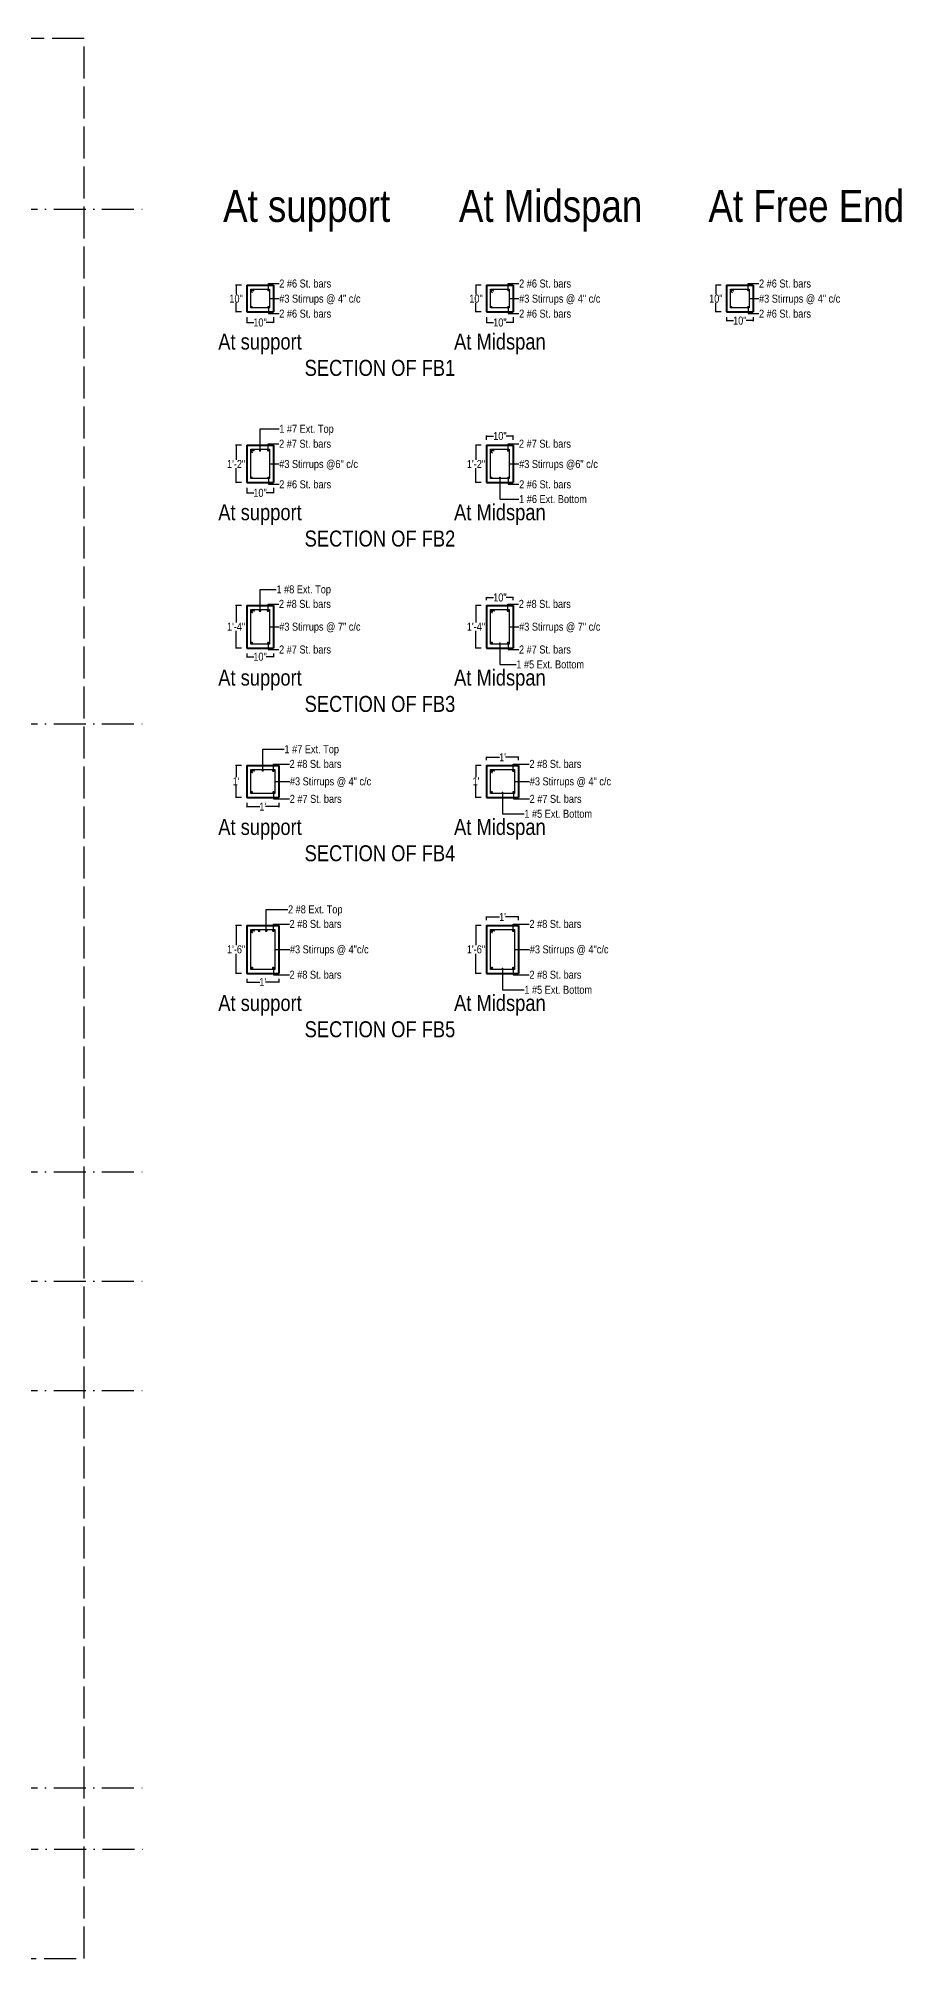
# Model space of a CAD drawing. Header units: inches. Extents: x 573 to 4883, y -25 to 829.
# Drawn here: x 2258 to 2582, y 60 to 780 of the extents above; entities that cross this region are included whole.
import ezdxf

# ---------------------------------------------------------------- set-up
doc = ezdxf.new("R2010")
doc.units = ezdxf.units.IN
doc.header["$MEASUREMENT"] = 0
doc.linetypes.add('ACAD_ISO02W100', pattern=[15, 12, -3])
doc.linetypes.add('ACAD_ISO10W100', pattern=[18, 12, -3, 0, -3])
doc.layers.add('Beam Section', color=7, linetype='Continuous', lineweight=40)
for name, color, linetype in [('Dimension', 7, 'Continuous'), ('Gridline', 252, 'ACAD_ISO10W100'), ('Plot Line', 7, 'ACAD_ISO02W100'), ('Reinforcement', 1, 'Continuous'), ('Text', 7, 'Continuous'), ('Tie or Stirrup', 5, 'Continuous')]:
    doc.layers.add(name, color=color, linetype=linetype)
doc.styles.add('AN_12', font='ARIALN.TTF', dxfattribs={"height": 12})
doc.styles.add('AN_3', font='ARIALN.TTF', dxfattribs={"height": 3})
doc.dimstyles.new('Column Schedule', dxfattribs={"dimtxt": 3, "dimasz": 0.5, "dimexe": 0.18, "dimexo": 2, "dimgap": 0.09, "dimtad": 0, "dimtih": 1, "dimtoh": 1, "dimdec": 5, "dimzin": 0, "dimdsep": 46, "dimlunit": 4, "dimtxsty": 'AN_3', "dimblk": 'ARCHTICK', "dimcen": 0.09, "dimadec": 0, "dimazin": 0, "dimtfac": 1, "dimtdec": 5, "dimtofl": 0, "dimtmove": 1, "dimatfit": 3, "dimfxl": 1, "dimtolj": 1, "dimtzin": 0, "dimarcsym": 0})

# ---------------------------------------------------------------- blocks, each defined once
blk = doc.blocks.new('_ArchTick')
at = {"color": 0, "linetype": 'ByBlock', "const_width": 0.15}
blk.add_lwpolyline([(-0.5, -0.5), (0.5, 0.5)], dxfattribs=at)
blk = doc.blocks.new('*D49')
at = {"layer": 'Defpoints', "color": 0}
for p in [(2336.18, 567.42), (2332.2, 551.42), (2336.18, 551.42)]:
    blk.add_point(p, dxfattribs=at)
at = {"layer": 'Dimension', "color": 0, "lineweight": -2}
for p, q in [((2334.18, 567.42), (2332.02, 567.42)), ((2332.2, 567.42), (2332.2, 561.02)), ((2332.2, 551.42), (2332.2, 557.82)), ((2334.18, 551.42), (2332.02, 551.42))]:
    blk.add_line(p, q, dxfattribs=at)
at = {"layer": 'Dimension', "color": 0, "lineweight": -2, "xscale": 0.5, "yscale": 0.5, "zscale": 0.5}
for p, rotation in [((2332.2, 567.42), 90), ((2332.2, 551.42), 270)]:
    blk.add_blockref('_ArchTick', p, dxfattribs=dict(at, rotation=rotation))
at = {"layer": 'Dimension', "color": 0, "insert": (2332.2, 559.42), "char_height": 3, "attachment_point": 5, "style": 'AN_3'}
blk.add_mtext('\\A1;1\'-4"', dxfattribs=at)
blk = doc.blocks.new('*D50')
at = {"layer": 'Defpoints', "color": 0}
for p in [(2336.18, 627.42), (2332.2, 613.42), (2336.18, 613.42)]:
    blk.add_point(p, dxfattribs=at)
at = {"layer": 'Dimension', "color": 0, "lineweight": -2}
for p, q in [((2334.18, 627.42), (2332.02, 627.42)), ((2332.2, 627.42), (2332.2, 622.02)), ((2334.18, 613.42), (2332.02, 613.42)), ((2332.2, 613.42), (2332.2, 618.82))]:
    blk.add_line(p, q, dxfattribs=at)
at = {"layer": 'Dimension', "color": 0, "lineweight": -2, "xscale": 0.5, "yscale": 0.5, "zscale": 0.5}
for p, rotation in [((2332.2, 627.42), 90), ((2332.2, 613.42), 270)]:
    blk.add_blockref('_ArchTick', p, dxfattribs=dict(at, rotation=rotation))
at = {"layer": 'Dimension', "color": 0, "insert": (2332.2, 620.42), "char_height": 3, "attachment_point": 5, "style": 'AN_3'}
blk.add_mtext('\\A1;1\'-2"', dxfattribs=at)
blk = doc.blocks.new('*D47')
at = {"layer": 'Defpoints', "color": 0}
for p in [(2516.18, 687.42), (2512.2, 677.42), (2516.18, 677.42)]:
    blk.add_point(p, dxfattribs=at)
at = {"layer": 'Dimension', "color": 0, "lineweight": -2}
for p, q in [((2514.18, 687.42), (2512.02, 687.42)), ((2512.2, 687.42), (2512.2, 684.04)), ((2514.18, 677.42), (2512.02, 677.42)), ((2512.2, 677.42), (2512.2, 680.8))]:
    blk.add_line(p, q, dxfattribs=at)
at = {"layer": 'Dimension', "color": 0, "lineweight": -2, "xscale": 0.5, "yscale": 0.5, "zscale": 0.5}
for p, rotation in [((2512.2, 687.42), 90), ((2512.2, 677.42), 270)]:
    blk.add_blockref('_ArchTick', p, dxfattribs=dict(at, rotation=rotation))
at = {"layer": 'Dimension', "color": 0, "insert": (2512.2, 682.42), "char_height": 3, "attachment_point": 5, "style": 'AN_3'}
blk.add_mtext('\\A1;10"', dxfattribs=at)
blk = doc.blocks.new('*D48')
at = {"layer": 'Defpoints', "color": 0}
for p in [(2336.18, 687.42), (2332.2, 677.42), (2336.18, 677.42)]:
    blk.add_point(p, dxfattribs=at)
at = {"layer": 'Dimension', "color": 0, "lineweight": -2}
for p, q in [((2334.18, 687.42), (2332.02, 687.42)), ((2332.2, 687.42), (2332.2, 684.04)), ((2334.18, 677.42), (2332.02, 677.42)), ((2332.2, 677.42), (2332.2, 680.8))]:
    blk.add_line(p, q, dxfattribs=at)
at = {"layer": 'Dimension', "color": 0, "lineweight": -2, "xscale": 0.5, "yscale": 0.5, "zscale": 0.5}
for p, rotation in [((2332.2, 687.42), 90), ((2332.2, 677.42), 270)]:
    blk.add_blockref('_ArchTick', p, dxfattribs=dict(at, rotation=rotation))
at = {"layer": 'Dimension', "color": 0, "insert": (2332.2, 682.42), "char_height": 3, "attachment_point": 5, "style": 'AN_3'}
blk.add_mtext('\\A1;10"', dxfattribs=at)
blk = doc.blocks.new('*D52')
at = {"layer": 'Defpoints', "color": 0}
for p in [(2336.18, 677.42), (2346.18, 677.42), (2346.18, 673.47)]:
    blk.add_point(p, dxfattribs=at)
at = {"layer": 'Dimension', "color": 0, "lineweight": -2}
for p, q in [((2336.18, 675.42), (2336.18, 673.29)), ((2336.18, 673.47), (2338.83, 673.47)), ((2346.18, 673.47), (2343.52, 673.47)), ((2346.18, 675.42), (2346.18, 673.29))]:
    blk.add_line(p, q, dxfattribs=at)
at = {"layer": 'Dimension', "color": 0, "lineweight": -2, "xscale": 0.5, "yscale": 0.5, "zscale": 0.5, "rotation": 180}
blk.add_blockref('_ArchTick', (2336.18, 673.47), dxfattribs=at)
at = {"layer": 'Dimension', "color": 0, "lineweight": -2, "xscale": 0.5, "yscale": 0.5, "zscale": 0.5}
blk.add_blockref('_ArchTick', (2346.18, 673.47), dxfattribs=at)
at = {"layer": 'Dimension', "color": 0, "insert": (2341.18, 673.47), "char_height": 3, "attachment_point": 5, "style": 'AN_3'}
blk.add_mtext('\\A1;10"', dxfattribs=at)
blk = doc.blocks.new('*D53')
at = {"layer": 'Defpoints', "color": 0}
for p in [(2516.18, 677.42), (2526.18, 677.42), (2526.18, 674.17)]:
    blk.add_point(p, dxfattribs=at)
at = {"layer": 'Dimension', "color": 0, "lineweight": -2}
for p, q in [((2516.18, 675.42), (2516.18, 673.99)), ((2516.18, 674.17), (2518.83, 674.17)), ((2526.18, 674.17), (2523.52, 674.17)), ((2526.18, 675.42), (2526.18, 673.99))]:
    blk.add_line(p, q, dxfattribs=at)
at = {"layer": 'Dimension', "color": 0, "lineweight": -2, "xscale": 0.5, "yscale": 0.5, "zscale": 0.5, "rotation": 180}
blk.add_blockref('_ArchTick', (2516.18, 674.17), dxfattribs=at)
at = {"layer": 'Dimension', "color": 0, "lineweight": -2, "xscale": 0.5, "yscale": 0.5, "zscale": 0.5}
blk.add_blockref('_ArchTick', (2526.18, 674.17), dxfattribs=at)
at = {"layer": 'Dimension', "color": 0, "insert": (2521.18, 674.17), "char_height": 3, "attachment_point": 5, "style": 'AN_3'}
blk.add_mtext('\\A1;10"', dxfattribs=at)
blk = doc.blocks.new('*D46')
at = {"layer": 'Defpoints', "color": 0}
for p in [(2426.18, 687.42), (2422.2, 677.42), (2426.18, 677.42)]:
    blk.add_point(p, dxfattribs=at)
at = {"layer": 'Dimension', "color": 0, "lineweight": -2}
for p, q in [((2424.18, 687.42), (2422.02, 687.42)), ((2422.2, 687.42), (2422.2, 684.04)), ((2424.18, 677.42), (2422.02, 677.42)), ((2422.2, 677.42), (2422.2, 680.8))]:
    blk.add_line(p, q, dxfattribs=at)
at = {"layer": 'Dimension', "color": 0, "lineweight": -2, "xscale": 0.5, "yscale": 0.5, "zscale": 0.5}
for p, rotation in [((2422.2, 687.42), 90), ((2422.2, 677.42), 270)]:
    blk.add_blockref('_ArchTick', p, dxfattribs=dict(at, rotation=rotation))
at = {"layer": 'Dimension', "color": 0, "insert": (2422.2, 682.42), "char_height": 3, "attachment_point": 5, "style": 'AN_3'}
blk.add_mtext('\\A1;10"', dxfattribs=at)
blk = doc.blocks.new('*D51')
at = {"layer": 'Defpoints', "color": 0}
for p in [(2426.18, 677.42), (2436.18, 677.42), (2436.18, 673.47)]:
    blk.add_point(p, dxfattribs=at)
at = {"layer": 'Dimension', "color": 0, "lineweight": -2}
for p, q in [((2426.18, 675.42), (2426.18, 673.29)), ((2426.18, 673.47), (2428.83, 673.47)), ((2436.18, 673.47), (2433.52, 673.47)), ((2436.18, 675.42), (2436.18, 673.29))]:
    blk.add_line(p, q, dxfattribs=at)
at = {"layer": 'Dimension', "color": 0, "lineweight": -2, "xscale": 0.5, "yscale": 0.5, "zscale": 0.5, "rotation": 180}
blk.add_blockref('_ArchTick', (2426.18, 673.47), dxfattribs=at)
at = {"layer": 'Dimension', "color": 0, "lineweight": -2, "xscale": 0.5, "yscale": 0.5, "zscale": 0.5}
blk.add_blockref('_ArchTick', (2436.18, 673.47), dxfattribs=at)
at = {"layer": 'Dimension', "color": 0, "insert": (2431.18, 673.47), "char_height": 3, "attachment_point": 5, "style": 'AN_3'}
blk.add_mtext('\\A1;10"', dxfattribs=at)
blk = doc.blocks.new('*D54')
at = {"layer": 'Defpoints', "color": 0}
for p in [(2336.18, 613.42), (2346.18, 613.42), (2346.18, 609.6)]:
    blk.add_point(p, dxfattribs=at)
at = {"layer": 'Dimension', "color": 0, "lineweight": -2}
for p, q in [((2336.18, 611.42), (2336.18, 609.42)), ((2336.18, 609.6), (2338.83, 609.6)), ((2346.18, 609.6), (2343.52, 609.6)), ((2346.18, 611.42), (2346.18, 609.42))]:
    blk.add_line(p, q, dxfattribs=at)
at = {"layer": 'Dimension', "color": 0, "lineweight": -2, "xscale": 0.5, "yscale": 0.5, "zscale": 0.5, "rotation": 180}
blk.add_blockref('_ArchTick', (2336.18, 609.6), dxfattribs=at)
at = {"layer": 'Dimension', "color": 0, "lineweight": -2, "xscale": 0.5, "yscale": 0.5, "zscale": 0.5}
blk.add_blockref('_ArchTick', (2346.18, 609.6), dxfattribs=at)
at = {"layer": 'Dimension', "color": 0, "insert": (2341.18, 609.6), "char_height": 3, "attachment_point": 5, "style": 'AN_3'}
blk.add_mtext('\\A1;10"', dxfattribs=at)
blk = doc.blocks.new('*D55')
at = {"layer": 'Defpoints', "color": 0}
for p in [(2336.18, 551.42), (2346.18, 551.42), (2346.18, 548.14)]:
    blk.add_point(p, dxfattribs=at)
at = {"layer": 'Dimension', "color": 0, "lineweight": -2}
for p, q in [((2336.18, 549.42), (2336.18, 547.96)), ((2336.18, 548.14), (2338.83, 548.14)), ((2346.18, 548.14), (2343.52, 548.14)), ((2346.18, 549.42), (2346.18, 547.96))]:
    blk.add_line(p, q, dxfattribs=at)
at = {"layer": 'Dimension', "color": 0, "lineweight": -2, "xscale": 0.5, "yscale": 0.5, "zscale": 0.5, "rotation": 180}
blk.add_blockref('_ArchTick', (2336.18, 548.14), dxfattribs=at)
at = {"layer": 'Dimension', "color": 0, "lineweight": -2, "xscale": 0.5, "yscale": 0.5, "zscale": 0.5}
blk.add_blockref('_ArchTick', (2346.18, 548.14), dxfattribs=at)
at = {"layer": 'Dimension', "color": 0, "insert": (2341.18, 548.14), "char_height": 3, "attachment_point": 5, "style": 'AN_3'}
blk.add_mtext('\\A1;10"', dxfattribs=at)
blk = doc.blocks.new('*D56')
at = {"layer": 'Defpoints', "color": 0}
for p in [(2336.18, 507.42), (2332.2, 495.42), (2336.18, 495.42)]:
    blk.add_point(p, dxfattribs=at)
at = {"layer": 'Dimension', "color": 0, "lineweight": -2}
for p, q in [((2334.18, 507.42), (2332.02, 507.42)), ((2332.2, 507.42), (2332.2, 503.02)), ((2332.2, 495.42), (2332.2, 499.82)), ((2334.18, 495.42), (2332.02, 495.42))]:
    blk.add_line(p, q, dxfattribs=at)
at = {"layer": 'Dimension', "color": 0, "lineweight": -2, "xscale": 0.5, "yscale": 0.5, "zscale": 0.5}
for p, rotation in [((2332.2, 507.42), 90), ((2332.2, 495.42), 270)]:
    blk.add_blockref('_ArchTick', p, dxfattribs=dict(at, rotation=rotation))
at = {"layer": 'Dimension', "color": 0, "insert": (2332.2, 501.42), "char_height": 3, "attachment_point": 5, "style": 'AN_3'}
blk.add_mtext("\\A1;1'", dxfattribs=at)
blk = doc.blocks.new('*D57')
at = {"layer": 'Defpoints', "color": 0}
for p in [(2336.18, 495.42), (2348.18, 495.42), (2348.18, 491.97)]:
    blk.add_point(p, dxfattribs=at)
at = {"layer": 'Dimension', "color": 0, "lineweight": -2}
for p, q in [((2336.18, 493.42), (2336.18, 491.79)), ((2336.18, 491.97), (2341.07, 491.97)), ((2348.18, 491.97), (2343.28, 491.97)), ((2348.18, 493.42), (2348.18, 491.79))]:
    blk.add_line(p, q, dxfattribs=at)
at = {"layer": 'Dimension', "color": 0, "lineweight": -2, "xscale": 0.5, "yscale": 0.5, "zscale": 0.5, "rotation": 180}
blk.add_blockref('_ArchTick', (2336.18, 491.97), dxfattribs=at)
at = {"layer": 'Dimension', "color": 0, "lineweight": -2, "xscale": 0.5, "yscale": 0.5, "zscale": 0.5}
blk.add_blockref('_ArchTick', (2348.18, 491.97), dxfattribs=at)
at = {"layer": 'Dimension', "color": 0, "insert": (2342.18, 491.97), "char_height": 3, "attachment_point": 5, "style": 'AN_3'}
blk.add_mtext("\\A1;1'", dxfattribs=at)
blk = doc.blocks.new('*D58')
at = {"layer": 'Defpoints', "color": 0}
for p in [(2336.18, 447.42), (2332.2, 429.42), (2336.18, 429.42)]:
    blk.add_point(p, dxfattribs=at)
at = {"layer": 'Dimension', "color": 0, "lineweight": -2}
for p, q in [((2334.18, 447.42), (2332.02, 447.42)), ((2332.2, 447.42), (2332.2, 440.04)), ((2332.2, 429.42), (2332.2, 436.8)), ((2334.18, 429.42), (2332.02, 429.42))]:
    blk.add_line(p, q, dxfattribs=at)
at = {"layer": 'Dimension', "color": 0, "lineweight": -2, "xscale": 0.5, "yscale": 0.5, "zscale": 0.5}
for p, rotation in [((2332.2, 447.42), 90), ((2332.2, 429.42), 270)]:
    blk.add_blockref('_ArchTick', p, dxfattribs=dict(at, rotation=rotation))
at = {"layer": 'Dimension', "color": 0, "insert": (2332.2, 438.42), "char_height": 3, "attachment_point": 5, "style": 'AN_3'}
blk.add_mtext('\\A1;1\'-6"', dxfattribs=at)
blk = doc.blocks.new('*D59')
at = {"layer": 'Defpoints', "color": 0}
for p in [(2336.18, 429.42), (2348.18, 429.42), (2348.18, 426.14)]:
    blk.add_point(p, dxfattribs=at)
at = {"layer": 'Dimension', "color": 0, "lineweight": -2}
for p, q in [((2336.18, 427.42), (2336.18, 425.96)), ((2336.18, 426.14), (2341.07, 426.14)), ((2348.18, 426.14), (2343.28, 426.14)), ((2348.18, 427.42), (2348.18, 425.96))]:
    blk.add_line(p, q, dxfattribs=at)
at = {"layer": 'Dimension', "color": 0, "lineweight": -2, "xscale": 0.5, "yscale": 0.5, "zscale": 0.5, "rotation": 180}
blk.add_blockref('_ArchTick', (2336.18, 426.14), dxfattribs=at)
at = {"layer": 'Dimension', "color": 0, "lineweight": -2, "xscale": 0.5, "yscale": 0.5, "zscale": 0.5}
blk.add_blockref('_ArchTick', (2348.18, 426.14), dxfattribs=at)
at = {"layer": 'Dimension', "color": 0, "insert": (2342.18, 426.14), "char_height": 3, "attachment_point": 5, "style": 'AN_3'}
blk.add_mtext("\\A1;1'", dxfattribs=at)
blk = doc.blocks.new('*D60')
at = {"layer": 'Defpoints', "color": 0}
for p in [(2426.18, 627.42), (2422.2, 613.42), (2426.18, 613.42)]:
    blk.add_point(p, dxfattribs=at)
at = {"layer": 'Dimension', "color": 0, "lineweight": -2}
for p, q in [((2424.18, 627.42), (2422.02, 627.42)), ((2422.2, 627.42), (2422.2, 622.02)), ((2424.18, 613.42), (2422.02, 613.42)), ((2422.2, 613.42), (2422.2, 618.82))]:
    blk.add_line(p, q, dxfattribs=at)
at = {"layer": 'Dimension', "color": 0, "lineweight": -2, "xscale": 0.5, "yscale": 0.5, "zscale": 0.5}
for p, rotation in [((2422.2, 627.42), 90), ((2422.2, 613.42), 270)]:
    blk.add_blockref('_ArchTick', p, dxfattribs=dict(at, rotation=rotation))
at = {"layer": 'Dimension', "color": 0, "insert": (2422.2, 620.42), "char_height": 3, "attachment_point": 5, "style": 'AN_3'}
blk.add_mtext('\\A1;1\'-2"', dxfattribs=at)
blk = doc.blocks.new('*D61')
at = {"layer": 'Defpoints', "color": 0}
for p in [(2426.18, 627.42), (2436.18, 630.9), (2436.18, 627.42)]:
    blk.add_point(p, dxfattribs=at)
at = {"layer": 'Dimension', "color": 0, "lineweight": -2}
for p, q in [((2426.18, 629.42), (2426.18, 631.08)), ((2426.18, 630.9), (2428.83, 630.9)), ((2436.18, 630.9), (2433.52, 630.9)), ((2436.18, 629.42), (2436.18, 631.08))]:
    blk.add_line(p, q, dxfattribs=at)
at = {"layer": 'Dimension', "color": 0, "lineweight": -2, "xscale": 0.5, "yscale": 0.5, "zscale": 0.5, "rotation": 180}
blk.add_blockref('_ArchTick', (2426.18, 630.9), dxfattribs=at)
at = {"layer": 'Dimension', "color": 0, "lineweight": -2, "xscale": 0.5, "yscale": 0.5, "zscale": 0.5}
blk.add_blockref('_ArchTick', (2436.18, 630.9), dxfattribs=at)
at = {"layer": 'Dimension', "color": 0, "insert": (2431.18, 630.9), "char_height": 3, "attachment_point": 5, "style": 'AN_3'}
blk.add_mtext('\\A1;10"', dxfattribs=at)
blk = doc.blocks.new('*D62')
at = {"layer": 'Defpoints', "color": 0}
for p in [(2426.18, 567.42), (2422.2, 551.42), (2426.18, 551.42)]:
    blk.add_point(p, dxfattribs=at)
at = {"layer": 'Dimension', "color": 0, "lineweight": -2}
for p, q in [((2424.18, 567.42), (2422.02, 567.42)), ((2422.2, 567.42), (2422.2, 561.02)), ((2422.2, 551.42), (2422.2, 557.82)), ((2424.18, 551.42), (2422.02, 551.42))]:
    blk.add_line(p, q, dxfattribs=at)
at = {"layer": 'Dimension', "color": 0, "lineweight": -2, "xscale": 0.5, "yscale": 0.5, "zscale": 0.5}
for p, rotation in [((2422.2, 567.42), 90), ((2422.2, 551.42), 270)]:
    blk.add_blockref('_ArchTick', p, dxfattribs=dict(at, rotation=rotation))
at = {"layer": 'Dimension', "color": 0, "insert": (2422.2, 559.42), "char_height": 3, "attachment_point": 5, "style": 'AN_3'}
blk.add_mtext('\\A1;1\'-4"', dxfattribs=at)
blk = doc.blocks.new('*D63')
at = {"layer": 'Defpoints', "color": 0}
for p in [(2436.18, 570.36), (2426.18, 567.42), (2436.18, 567.42)]:
    blk.add_point(p, dxfattribs=at)
at = {"layer": 'Dimension', "color": 0, "lineweight": -2}
for p, q in [((2426.18, 569.42), (2426.18, 570.54)), ((2426.18, 570.36), (2428.83, 570.36)), ((2436.18, 570.36), (2433.52, 570.36)), ((2436.18, 569.42), (2436.18, 570.54))]:
    blk.add_line(p, q, dxfattribs=at)
at = {"layer": 'Dimension', "color": 0, "lineweight": -2, "xscale": 0.5, "yscale": 0.5, "zscale": 0.5, "rotation": 180}
blk.add_blockref('_ArchTick', (2426.18, 570.36), dxfattribs=at)
at = {"layer": 'Dimension', "color": 0, "lineweight": -2, "xscale": 0.5, "yscale": 0.5, "zscale": 0.5}
blk.add_blockref('_ArchTick', (2436.18, 570.36), dxfattribs=at)
at = {"layer": 'Dimension', "color": 0, "insert": (2431.18, 570.36), "char_height": 3, "attachment_point": 5, "style": 'AN_3'}
blk.add_mtext('\\A1;10"', dxfattribs=at)
blk = doc.blocks.new('*D64')
at = {"layer": 'Defpoints', "color": 0}
for p in [(2426.18, 507.42), (2422.2, 495.42), (2426.18, 495.42)]:
    blk.add_point(p, dxfattribs=at)
at = {"layer": 'Dimension', "color": 0, "lineweight": -2}
for p, q in [((2424.18, 507.42), (2422.02, 507.42)), ((2422.2, 507.42), (2422.2, 503.02)), ((2422.2, 495.42), (2422.2, 499.82)), ((2424.18, 495.42), (2422.02, 495.42))]:
    blk.add_line(p, q, dxfattribs=at)
at = {"layer": 'Dimension', "color": 0, "lineweight": -2, "xscale": 0.5, "yscale": 0.5, "zscale": 0.5}
for p, rotation in [((2422.2, 507.42), 90), ((2422.2, 495.42), 270)]:
    blk.add_blockref('_ArchTick', p, dxfattribs=dict(at, rotation=rotation))
at = {"layer": 'Dimension', "color": 0, "insert": (2422.2, 501.42), "char_height": 3, "attachment_point": 5, "style": 'AN_3'}
blk.add_mtext("\\A1;1'", dxfattribs=at)
blk = doc.blocks.new('*D65')
at = {"layer": 'Defpoints', "color": 0}
for p in [(2426.18, 507.42), (2438.18, 510.48), (2438.18, 507.42)]:
    blk.add_point(p, dxfattribs=at)
at = {"layer": 'Dimension', "color": 0, "lineweight": -2}
for p, q in [((2426.18, 509.42), (2426.18, 510.66)), ((2426.18, 510.48), (2431.07, 510.48)), ((2438.18, 510.48), (2433.28, 510.48)), ((2438.18, 509.42), (2438.18, 510.66))]:
    blk.add_line(p, q, dxfattribs=at)
at = {"layer": 'Dimension', "color": 0, "lineweight": -2, "xscale": 0.5, "yscale": 0.5, "zscale": 0.5, "rotation": 180}
blk.add_blockref('_ArchTick', (2426.18, 510.48), dxfattribs=at)
at = {"layer": 'Dimension', "color": 0, "lineweight": -2, "xscale": 0.5, "yscale": 0.5, "zscale": 0.5}
blk.add_blockref('_ArchTick', (2438.18, 510.48), dxfattribs=at)
at = {"layer": 'Dimension', "color": 0, "insert": (2432.18, 510.48), "char_height": 3, "attachment_point": 5, "style": 'AN_3'}
blk.add_mtext("\\A1;1'", dxfattribs=at)
blk = doc.blocks.new('*D66')
at = {"layer": 'Defpoints', "color": 0}
for p in [(2426.18, 447.42), (2422.2, 429.42), (2426.18, 429.42)]:
    blk.add_point(p, dxfattribs=at)
at = {"layer": 'Dimension', "color": 0, "lineweight": -2}
for p, q in [((2424.18, 447.42), (2422.02, 447.42)), ((2422.2, 447.42), (2422.2, 440.04)), ((2422.2, 429.42), (2422.2, 436.8)), ((2424.18, 429.42), (2422.02, 429.42))]:
    blk.add_line(p, q, dxfattribs=at)
at = {"layer": 'Dimension', "color": 0, "lineweight": -2, "xscale": 0.5, "yscale": 0.5, "zscale": 0.5}
for p, rotation in [((2422.2, 447.42), 90), ((2422.2, 429.42), 270)]:
    blk.add_blockref('_ArchTick', p, dxfattribs=dict(at, rotation=rotation))
at = {"layer": 'Dimension', "color": 0, "insert": (2422.2, 438.42), "char_height": 3, "attachment_point": 5, "style": 'AN_3'}
blk.add_mtext('\\A1;1\'-6"', dxfattribs=at)
blk = doc.blocks.new('*D67')
at = {"layer": 'Defpoints', "color": 0}
for p in [(2426.18, 447.42), (2438.18, 450.59), (2438.18, 447.42)]:
    blk.add_point(p, dxfattribs=at)
at = {"layer": 'Dimension', "color": 0, "lineweight": -2}
for p, q in [((2426.18, 449.42), (2426.18, 450.77)), ((2426.18, 450.59), (2431.07, 450.59)), ((2438.18, 450.59), (2433.28, 450.59)), ((2438.18, 449.42), (2438.18, 450.77))]:
    blk.add_line(p, q, dxfattribs=at)
at = {"layer": 'Dimension', "color": 0, "lineweight": -2, "xscale": 0.5, "yscale": 0.5, "zscale": 0.5, "rotation": 180}
blk.add_blockref('_ArchTick', (2426.18, 450.59), dxfattribs=at)
at = {"layer": 'Dimension', "color": 0, "lineweight": -2, "xscale": 0.5, "yscale": 0.5, "zscale": 0.5}
blk.add_blockref('_ArchTick', (2438.18, 450.59), dxfattribs=at)
at = {"layer": 'Dimension', "color": 0, "insert": (2432.18, 450.59), "char_height": 3, "attachment_point": 5, "style": 'AN_3'}
blk.add_mtext("\\A1;1'", dxfattribs=at)

msp = doc.modelspace()

# ---------------------------------------------------------------- linework, layer by layer
at = {"layer": 'Beam Section'}
for p, q in [((2336.17811, 687.419626), (2346.17811, 687.419626)), ((2336.17811, 687.419626), (2336.17811, 677.419626)), ((2346.17811, 687.419626), (2346.17811, 677.419626)), ((2426.17811, 687.419626), (2436.17811, 687.419626)), ((2426.17811, 687.419626), (2426.17811, 677.419626)), ((2436.17811, 687.419626), (2436.17811, 677.419626)), ((2516.17811, 687.419626), (2526.17811, 687.419626)), ((2516.17811, 687.419626), (2516.17811, 677.419626)), ((2526.17811, 687.419626), (2526.17811, 677.419626)), ((2336.17811, 677.419626), (2346.17811, 677.419626)), ((2426.17811, 677.419626), (2436.17811, 677.419626)), ((2516.17811, 677.419626), (2526.17811, 677.419626)), ((2336.17811, 627.419626), (2346.17811, 627.419626)), ((2336.17811, 627.419626), (2336.17811, 613.419626)), ((2346.17811, 627.419626), (2346.17811, 613.419626)), ((2426.17811, 627.419626), (2436.17811, 627.419626)), ((2426.17811, 627.419626), (2426.17811, 613.419626)), ((2436.17811, 627.419626), (2436.17811, 613.419626)), ((2336.17811, 613.419626), (2346.17811, 613.419626)), ((2426.17811, 613.419626), (2436.17811, 613.419626)), ((2336.17811, 567.419626), (2346.17811, 567.419626)), ((2336.17811, 567.419626), (2336.17811, 551.419626)), ((2346.17811, 567.419626), (2346.17811, 551.419626)), ((2426.17811, 567.419626), (2436.17811, 567.419626)), ((2426.17811, 567.419626), (2426.17811, 551.419626)), ((2436.17811, 567.419626), (2436.17811, 551.419626)), ((2336.17811, 551.419626), (2346.17811, 551.419626)), ((2426.17811, 551.419626), (2436.17811, 551.419626)), ((2336.17811, 507.419626), (2348.17811, 507.419626)), ((2336.17811, 507.419626), (2336.17811, 495.419626)), ((2348.17811, 507.419626), (2348.17811, 495.419626)), ((2426.17811, 507.419626), (2438.17811, 507.419626)), ((2426.17811, 507.419626), (2426.17811, 495.419626)), ((2438.17811, 507.419626), (2438.17811, 495.419626)), ((2336.17811, 495.419626), (2348.17811, 495.419626)), ((2426.17811, 495.419626), (2438.17811, 495.419626)), ((2336.17811, 447.419626), (2348.17811, 447.419626)), ((2336.17811, 447.419626), (2336.17811, 429.419626)), ((2348.17811, 447.419626), (2348.17811, 429.419626)), ((2426.17811, 447.419626), (2438.17811, 447.419626)), ((2426.17811, 447.419626), (2426.17811, 429.419626)), ((2438.17811, 447.419626), (2438.17811, 429.419626)), ((2336.17811, 429.419626), (2348.17811, 429.419626)), ((2426.17811, 429.419626), (2438.17811, 429.419626))]:
    msp.add_line(p, q, dxfattribs=at)
at = {"layer": 'Gridline'}
for p, q in [((1702.693003, 716), (2298.203523, 716)), ((1702.693003, 523), (2298.203523, 523)), ((1702.693003, 355), (2298.203523, 355)), ((1702.693003, 314), (2298.203523, 314)), ((1702.693003, 273), (2298.203523, 273)), ((1702.693003, 124), (2298.203523, 124)), ((1666.693003, 101), (2298.203523, 101))]:
    msp.add_line(p, q, dxfattribs=at)
at = {"layer": 'Plot Line'}
for p, q in [((2275.193003, 780), (1735.193003, 780)), ((2275.193003, 60), (2275.193003, 780)), ((1735.193003, 60), (2275.193003, 60))]:
    msp.add_line(p, q, dxfattribs=at)
at = {"layer": 'Reinforcement'}
for points, const_width in [([(2338.24061, 685.544626, 1), (2337.86561, 685.544626, 1)], 0.375), ([(2344.11561, 685.544626, -1), (2344.49061, 685.544626, -1)], 0.375), ([(2428.24061, 685.544626, 1), (2427.86561, 685.544626, 1)], 0.375), ([(2434.11561, 685.544626, -1), (2434.49061, 685.544626, -1)], 0.375), ([(2518.24061, 685.544626, 1), (2517.86561, 685.544626, 1)], 0.375), ([(2524.11561, 685.544626, -1), (2524.49061, 685.544626, -1)], 0.375), ([(2338.24061, 679.294626, -1), (2337.86561, 679.294626, -1)], 0.375), ([(2344.11561, 679.294626, 1), (2344.49061, 679.294626, 1)], 0.375), ([(2428.24061, 679.294626, -1), (2427.86561, 679.294626, -1)], 0.375), ([(2434.11561, 679.294626, 1), (2434.49061, 679.294626, 1)], 0.375), ([(2518.24061, 679.294626, -1), (2517.86561, 679.294626, -1)], 0.375), ([(2524.11561, 679.294626, 1), (2524.49061, 679.294626, 1)], 0.375), ([(2338.33436, 625.482126, -1), (2337.89686, 625.482126, -1)], 0.4375), ([(2341.39686, 625.482126, -1), (2340.95936, 625.482126, -1)], 0.4375), ([(2344.02186, 625.482126, 1), (2344.45936, 625.482126, 1)], 0.4375), ([(2428.33436, 625.482126, -1), (2427.89686, 625.482126, -1)], 0.4375), ([(2434.02186, 625.482126, 1), (2434.45936, 625.482126, 1)], 0.4375), ([(2338.24061, 615.294626, -1), (2337.86561, 615.294626, -1)], 0.375), ([(2344.11561, 615.294626, 1), (2344.49061, 615.294626, 1)], 0.375), ([(2428.24061, 615.294626, -1), (2427.86561, 615.294626, -1)], 0.375), ([(2430.99061, 615.294626, 1), (2431.36561, 615.294626, 1)], 0.375), ([(2434.11561, 615.294626, 1), (2434.49061, 615.294626, 1)], 0.375), ([(2337.92811, 565.419626, 1), (2338.42811, 565.419626, 1)], 0.5), ([(2341.42811, 565.419626, -1), (2340.92811, 565.419626, -1)], 0.5), ([(2344.42811, 565.419626, -1), (2343.92811, 565.419626, -1)], 0.5), ([(2427.92811, 565.419626, 1), (2428.42811, 565.419626, 1)], 0.5), ([(2434.42811, 565.419626, -1), (2433.92811, 565.419626, -1)], 0.5), ([(2337.89686, 553.357126, 1), (2338.33436, 553.357126, 1)], 0.4375), ([(2344.45936, 553.357126, -1), (2344.02186, 553.357126, -1)], 0.4375), ([(2427.89686, 553.357126, 1), (2428.33436, 553.357126, 1)], 0.4375), ([(2431.02186, 553.232126, 1), (2431.33436, 553.232126, 1)], 0.3125), ([(2434.45936, 553.357126, -1), (2434.02186, 553.357126, -1)], 0.4375), ([(2337.92811, 505.419626, 1), (2338.42811, 505.419626, 1)], 0.5), ([(2341.95936, 505.482126, 1), (2342.39686, 505.482126, 1)], 0.4375), ([(2346.42811, 505.419626, -1), (2345.92811, 505.419626, -1)], 0.5), ([(2427.92811, 505.419626, 1), (2428.42811, 505.419626, 1)], 0.5), ([(2436.42811, 505.419626, -1), (2435.92811, 505.419626, -1)], 0.5), ([(2337.89686, 497.357126, 1), (2338.33436, 497.357126, 1)], 0.4375), ([(2346.02186, 497.357126, 1), (2346.45936, 497.357126, 1)], 0.4375), ([(2427.89686, 497.357126, 1), (2428.33436, 497.357126, 1)], 0.4375), ([(2432.02186, 497.232126, 1), (2432.33436, 497.232126, 1)], 0.3125), ([(2436.02186, 497.357126, 1), (2436.45936, 497.357126, 1)], 0.4375), ([(2337.92811, 445.419626, 1), (2338.42811, 445.419626, 1)], 0.5), ([(2340.594777, 445.419626, 1), (2341.094777, 445.419626, 1)], 0.5), ([(2343.261443, 445.419626, 1), (2343.761443, 445.419626, 1)], 0.5), ([(2346.42811, 445.419626, -1), (2345.92811, 445.419626, -1)], 0.5), ([(2427.92811, 445.419626, 1), (2428.42811, 445.419626, 1)], 0.5), ([(2436.42811, 445.419626, -1), (2435.92811, 445.419626, -1)], 0.5), ([(2337.92811, 431.419626, -1), (2338.42811, 431.419626, -1)], 0.5), ([(2346.42811, 431.419626, 1), (2345.92811, 431.419626, 1)], 0.5), ([(2427.92811, 431.419626, -1), (2428.42811, 431.419626, -1)], 0.5), ([(2432.02186, 431.232126, 1), (2432.33436, 431.232126, 1)], 0.3125), ([(2436.42811, 431.419626, 1), (2435.92811, 431.419626, 1)], 0.5)]:
    msp.add_lwpolyline(points, format="xyb", close=True, dxfattribs=dict(at, const_width=const_width))
at = {"layer": 'Tie or Stirrup'}
for p, q in [((2337.67811, 685.383297), (2338.385217, 684.676191)), ((2338.211983, 685.919626), (2338.919089, 685.21252)), ((2427.67811, 685.383297), (2428.385217, 684.676191)), ((2428.211983, 685.919626), (2428.919089, 685.21252)), ((2517.67811, 685.383297), (2518.385217, 684.676191)), ((2518.211983, 685.919626), (2518.919089, 685.21252)), ((2337.67811, 625.292351), (2338.385217, 624.585244)), ((2338.313298, 625.919626), (2339.020405, 625.21252)), ((2427.683787, 625.28974), (2428.390894, 624.582633)), ((2428.305465, 625.919626), (2429.012571, 625.21252)), ((2337.67811, 565.211769), (2338.385217, 564.504662)), ((2338.386912, 565.919626), (2339.094018, 565.21252)), ((2427.67811, 565.211769), (2428.385217, 564.504662)), ((2428.386912, 565.919626), (2429.094018, 565.21252)), ((2337.67811, 505.205648), (2338.385217, 504.498541)), ((2338.391747, 505.919626), (2339.098854, 505.21252)), ((2427.67811, 505.203908), (2428.385217, 504.496802)), ((2428.39154, 505.919626), (2429.098647, 505.21252)), ((2337.67811, 445.208862), (2338.385217, 444.501755)), ((2338.386434, 445.919626), (2339.093541, 445.21252)), ((2427.67811, 445.208862), (2428.385217, 444.501755)), ((2428.386434, 445.919626), (2429.093541, 445.21252))]:
    msp.add_line(p, q, dxfattribs=at)
for points in [[(2337.67811, 685.919626), (2344.67811, 685.919626), (2344.67811, 678.919626), (2337.67811, 678.919626)], [(2427.67811, 685.919626), (2434.67811, 685.919626), (2434.67811, 678.919626), (2427.67811, 678.919626)], [(2517.67811, 685.919626), (2524.67811, 685.919626), (2524.67811, 678.919626), (2517.67811, 678.919626)], [(2337.67811, 625.919626), (2344.67811, 625.919626), (2344.67811, 614.919626), (2337.67811, 614.919626)], [(2427.67811, 625.919626), (2434.67811, 625.919626), (2434.67811, 614.919626), (2427.67811, 614.919626)], [(2337.67811, 565.919626), (2344.67811, 565.919626), (2344.67811, 552.919626), (2337.67811, 552.919626)], [(2427.67811, 565.919626), (2434.67811, 565.919626), (2434.67811, 552.919626), (2427.67811, 552.919626)], [(2337.67811, 505.919626), (2346.67811, 505.919626), (2346.67811, 496.919626), (2337.67811, 496.919626)], [(2427.67811, 505.919626), (2436.67811, 505.919626), (2436.67811, 496.919626), (2427.67811, 496.919626)], [(2337.67811, 445.919626), (2346.67811, 445.919626), (2346.67811, 430.919626), (2337.67811, 430.919626)], [(2427.67811, 445.919626), (2436.67811, 445.919626), (2436.67811, 430.919626), (2427.67811, 430.919626)]]:
    msp.add_lwpolyline(points, close=True, dxfattribs=at)

# ---------------------------------------------------------------- texts
at = {"layer": 'Text'}
for s, insert, char_height, width, attachment_point, style in [('At support', (2327.35441, 723.200654), 12, 75.6381863, 1, 'AN_12'), ('At Midspan', (2415.816817, 723.200654), 12, 75.6381863, 1, 'AN_12'), ('At Free End', (2509.428725, 723.200654), 12, 75.6381863, 1, 'AN_12'), ('\\A1;#3 Stirrups @ 4" c/c', (2348.39311, 683.919626), 3, 31.79165423, 1, 'AN_3'), ('\\A1;2 #6 St. bars', (2348.39311, 686.543827), 3, 27.28138227, 7, 'AN_3'), ('\\A1;#3 Stirrups @ 4" c/c', (2438.39311, 683.919626), 3, 31.79165423, 1, 'AN_3'), ('\\A1;2 #6 St. bars', (2438.39311, 686.543827), 3, 27.28138227, 7, 'AN_3'), ('\\A1;#3 Stirrups @ 4" c/c', (2528.39311, 683.919626), 3, 31.79165423, 1, 'AN_3'), ('\\A1;2 #6 St. bars', (2528.39311, 686.543827), 3, 27.28138227, 7, 'AN_3'), ('\\A1;2 #6 St. bars', (2348.39311, 678.295426), 3, 27.1748547, 1, 'AN_3'), ('\\A1;2 #6 St. bars', (2438.39311, 678.295426), 3, 27.1748547, 1, 'AN_3'), ('\\A1;2 #6 St. bars', (2528.39311, 678.295426), 3, 27.1748547, 1, 'AN_3'), ('At Midspan', (2431.17811, 665.419626), 6, 75.6381863, 5, 'AN_12'), ('At support', (2341.17811, 665.419626), 6, 75.6381863, 5, 'AN_12'), ('SECTION OF FB1', (2386.17811, 656.419626), 6, 100, 5, 'AN_12'), ('\\A1;1 #7 Ext. Top', (2348.39311, 635.107126), 3, 31.53402434, 1, 'AN_3'), ('\\A1;2 #7 St. bars', (2348.33061, 626.481327), 3, 27.28138227, 7, 'AN_3'), ('\\A1;2 #7 St. bars', (2438.33061, 626.481327), 3, 27.28138227, 7, 'AN_3'), ('\\A1;#3 Stirrups @6" c/c', (2348.39311, 621.919626), 3, 33.09254991, 1, 'AN_3'), ('\\A1;#3 Stirrups @6" c/c', (2438.39311, 621.919626), 3, 33.09254991, 1, 'AN_3'), ('\\A1;2 #6 St. bars', (2348.39311, 614.295426), 3, 27.1748547, 1, 'AN_3'), ('\\A1;2 #6 St. bars', (2438.39311, 614.295426), 3, 27.1748547, 1, 'AN_3'), ('At support', (2341.17811, 601.419626), 6, 75.6381863, 5, 'AN_12'), ('At Midspan', (2431.17811, 601.419626), 6, 75.6381863, 5, 'AN_12'), ('\\A1;1 #6 Ext. Bottom', (2438.39311, 605.732126), 3, 31.53402434, 7, 'AN_3'), ('SECTION OF FB2', (2386.17811, 592.419626), 6, 100, 5, 'AN_12'), ('\\A1;1 #8 Ext. Top', (2347.351443, 574.919626), 3, 31.53402434, 1, 'AN_3'), ('\\A1;2 #8 St. bars', (2348.26811, 566.418827), 3, 27.28138227, 7, 'AN_3'), ('\\A1;2 #8 St. bars', (2438.26811, 566.418827), 3, 27.28138227, 7, 'AN_3'), ('\\A1;#3 Stirrups @ 7" c/c', (2348.39311, 560.919626), 3, 49.68572849, 1, 'AN_3'), ('\\A1;#3 Stirrups @ 7" c/c', (2438.39311, 560.919626), 3, 49.68572849, 1, 'AN_3'), ('\\A1;2 #7 St. bars', (2348.33061, 552.357926), 3, 27.1748547, 1, 'AN_3'), ('\\A1;2 #7 St. bars', (2438.33061, 552.357926), 3, 27.1748547, 1, 'AN_3'), ('At support', (2341.17811, 539.419626), 6, 75.6381863, 5, 'AN_12'), ('At Midspan', (2431.17811, 539.419626), 6, 75.6381863, 5, 'AN_12'), ('\\A1;1 #5 Ext. Bottom', (2437.351443, 543.732126), 3, 31.53402434, 7, 'AN_3'), ('SECTION OF FB3', (2386.17811, 530.419626), 6, 100, 5, 'AN_12'), ('\\A1;1 #7 Ext. Top', (2350.351443, 514.982126), 3, 31.53402434, 1, 'AN_3'), ('\\A1;2 #8 St. bars', (2352.26811, 506.418827), 3, 27.28138227, 7, 'AN_3'), ('\\A1;2 #8 St. bars', (2442.26811, 506.418827), 3, 27.28138227, 7, 'AN_3'), ('\\A1;#3 Stirrups @ 4" c/c', (2352.39311, 502.919626), 3, 35.79519598, 1, 'AN_3'), ('\\A1;#3 Stirrups @ 4" c/c', (2442.39311, 502.919626), 3, 35.79519598, 1, 'AN_3'), ('\\A1;2 #7 St. bars', (2352.33061, 496.357926), 3, 27.1748547, 1, 'AN_3'), ('\\A1;1 #5 Ext. Bottom', (2440.351443, 487.732126), 3, 31.53402434, 7, 'AN_3'), ('\\A1;2 #7 St. bars', (2442.33061, 496.357926), 3, 27.1748547, 1, 'AN_3'), ('At support', (2341.17811, 483.419626), 6, 75.6381863, 5, 'AN_12'), ('At Midspan', (2431.17811, 483.419626), 6, 75.6381863, 5, 'AN_12'), ('SECTION OF FB4', (2386.17811, 474.419626), 6, 100, 5, 'AN_12'), ('\\A1;2 #8 Ext. Top', (2351.684777, 454.919626), 3, 31.53402434, 1, 'AN_3'), ('\\A1;2 #8 St. bars', (2352.26811, 446.418827), 3, 27.28138227, 7, 'AN_3'), ('\\A1;2 #8 St. bars', (2442.26811, 446.418827), 3, 27.28138227, 7, 'AN_3'), ('\\A1;#3 Stirrups @ 4"c/c', (2352.39311, 439.919626), 3, 38.6776263, 1, 'AN_3'), ('\\A1;#3 Stirrups @ 4"c/c', (2442.39311, 439.919626), 3, 38.6776263, 1, 'AN_3'), ('\\A1;2 #8 St. bars', (2352.26811, 430.420426), 3, 27.28138227, 1, 'AN_3'), ('\\A1;2 #8 St. bars', (2442.26811, 430.420426), 3, 27.28138227, 1, 'AN_3'), ('At support', (2341.17811, 417.419626), 6, 75.6381863, 5, 'AN_12'), ('At Midspan', (2431.17811, 417.419626), 6, 75.6381863, 5, 'AN_12'), ('\\A1;1 #5 Ext. Bottom', (2440.351443, 421.732126), 3, 31.53402434, 7, 'AN_3'), ('SECTION OF FB5', (2386.17811, 408.419626), 6, 100, 5, 'AN_12')]:
    msp.add_mtext(s, dxfattribs=dict(at, insert=insert, char_height=char_height, width=width, attachment_point=attachment_point, style=style))

# ---------------------------------------------------------------- dimensions: what is measured, and where the dimension line sits
at = {"layer": 'Dimension'}
for base, p1, p2, picture, middle in [((2332.196561, 677.419626), (2336.17811, 687.419626), (2336.17811, 677.419626), '*D48', (2332.196561, 682.419626)), ((2422.196561, 677.419626), (2426.17811, 687.419626), (2426.17811, 677.419626), '*D46', (2422.196561, 682.419626)), ((2512.196561, 677.419626), (2516.17811, 687.419626), (2516.17811, 677.419626), '*D47', (2512.196561, 682.419626)), ((2332.196561, 613.419626), (2336.17811, 627.419626), (2336.17811, 613.419626), '*D50', (2332.196561, 620.419626)), ((2422.196561, 613.419626), (2426.17811, 627.419626), (2426.17811, 613.419626), '*D60', (2422.196561, 620.419626)), ((2332.196561, 551.419626), (2336.17811, 567.419626), (2336.17811, 551.419626), '*D49', (2332.196561, 559.419626)), ((2422.196561, 551.419626), (2426.17811, 567.419626), (2426.17811, 551.419626), '*D62', (2422.196561, 559.419626)), ((2332.196561, 495.419626), (2336.17811, 507.419626), (2336.17811, 495.419626), '*D56', (2332.196561, 501.419626)), ((2422.196561, 495.419626), (2426.17811, 507.419626), (2426.17811, 495.419626), '*D64', (2422.196561, 501.419626)), ((2332.196561, 429.419626), (2336.17811, 447.419626), (2336.17811, 429.419626), '*D58', (2332.196561, 438.419626)), ((2422.196561, 429.419626), (2426.17811, 447.419626), (2426.17811, 429.419626), '*D66', (2422.196561, 438.419626))]:
    dim = msp.add_linear_dim(base=base, p1=p1, p2=p2, angle=90, dimstyle='Column Schedule', dxfattribs=at)
    dim.commit()
    dim.dimension.update_dxf_attribs({"geometry": picture, "text_midpoint": middle})
for base, p1, p2, picture, middle in [((2346.17811, 673.474128), (2336.17811, 677.419626), (2346.17811, 677.419626), '*D52', (2341.17811, 673.474128)), ((2436.17811, 673.474128), (2426.17811, 677.419626), (2436.17811, 677.419626), '*D51', (2431.17811, 673.474128)), ((2526.17811, 674.168219), (2516.17811, 677.419626), (2526.17811, 677.419626), '*D53', (2521.17811, 674.168219)), ((2436.17811, 630.898413), (2426.17811, 627.419626), (2436.17811, 627.419626), '*D61', (2431.17811, 630.898413)), ((2346.17811, 609.601033), (2336.17811, 613.419626), (2346.17811, 613.419626), '*D54', (2341.17811, 609.601033)), ((2436.17811, 570.363313), (2426.17811, 567.419626), (2436.17811, 567.419626), '*D63', (2431.17811, 570.363313)), ((2346.17811, 548.143438), (2336.17811, 551.419626), (2346.17811, 551.419626), '*D55', (2341.17811, 548.143438)), ((2438.17811, 510.478613), (2426.17811, 507.419626), (2438.17811, 507.419626), '*D65', (2432.17811, 510.478613)), ((2348.17811, 491.965579), (2336.17811, 495.419626), (2348.17811, 495.419626), '*D57', (2342.17811, 491.965579)), ((2438.17811, 450.589132), (2426.17811, 447.419626), (2438.17811, 447.419626), '*D67', (2432.17811, 450.589132)), ((2348.17811, 426.143438), (2336.17811, 429.419626), (2348.17811, 429.419626), '*D59', (2342.17811, 426.143438))]:
    dim = msp.add_linear_dim(base=base, p1=p1, p2=p2, dimstyle='Column Schedule', dxfattribs=at)
    dim.commit()
    dim.dimension.update_dxf_attribs({"geometry": picture, "text_midpoint": middle})

# ---------------------------------------------------------------- leaders
at = {"layer": 'Text', "annotation_type": 0, "has_hookline": 1, "hookline_direction": 0}
for points, override, text_width in [([(2344.30311, 685.544626), (2344.30311, 688.043827), (2348.30311, 688.043827)], {"dimgap": 0.09, "dimtad": 0}, 19.260573), ([(2434.30311, 685.544626), (2434.30311, 688.043827), (2438.30311, 688.043827)], {"dimgap": 0.09, "dimtad": 0}, 19.260573), ([(2524.30311, 685.544626), (2524.30311, 688.043827), (2528.30311, 688.043827)], {"dimgap": 0.09, "dimtad": 0}, 19.260573), ([(2344.30311, 679.294626), (2344.30311, 676.795426), (2348.30311, 676.795426)], {"dimgap": 0.09, "dimtad": 0}, 19.260573), ([(2344.67811, 682.419626), (2346.67811, 682.419626), (2348.30311, 682.419626)], {"dimgap": 0.09, "dimtad": 0}, 30.433834), ([(2434.30311, 679.294626), (2434.30311, 676.795426), (2438.30311, 676.795426)], {"dimgap": 0.09, "dimtad": 0}, 19.260573), ([(2524.30311, 679.294626), (2524.30311, 676.795426), (2528.30311, 676.795426)], {"dimgap": 0.09, "dimtad": 0}, 19.260573), ([(2341.17811, 625.482126), (2341.17811, 633.607126), (2348.30311, 633.607126)], {"dimgap": 0.09, "dimtad": 0}, 19.93588), ([(2344.24061, 625.482126), (2344.24061, 627.981327), (2348.24061, 627.981327)], {"dimasz": 0.75, "dimgap": 0.09, "dimtad": 0}, 19.260573), ([(2434.24061, 625.482126), (2434.24061, 627.981327), (2438.24061, 627.981327)], {"dimasz": 0.75, "dimgap": 0.09, "dimtad": 0}, 19.260573), ([(2344.67811, 620.419626), (2346.67811, 620.419626), (2348.30311, 620.419626)], {"dimgap": 0.09, "dimtad": 0}, 29.478172), ([(2344.30311, 615.294626), (2344.30311, 612.795426), (2348.30311, 612.795426)], {"dimgap": 0.09, "dimtad": 0}, 19.260573), ([(2431.17811, 615.294626), (2431.17811, 607.232126), (2438.30311, 607.232126)], {"dimgap": 0.09, "dimtad": 0}, 24.822647), ([(2434.30311, 615.294626), (2434.30311, 612.795426), (2438.30311, 612.795426)], {"dimgap": 0.09, "dimtad": 0}, 19.260573), ([(2341.17811, 565.419626), (2341.17811, 573.419626), (2347.261443, 573.419626)], {"dimasz": 0.75, "dimgap": 0.09, "dimtad": 0}, 19.93588), ([(2344.17811, 565.419626), (2344.17811, 567.918827), (2348.17811, 567.918827)], {"dimasz": 0.75, "dimgap": 0.09, "dimtad": 0}, 19.260573), ([(2434.17811, 565.419626), (2434.17811, 567.918827), (2438.17811, 567.918827)], {"dimasz": 0.75, "dimgap": 0.09, "dimtad": 0}, 19.260573), ([(2344.67811, 559.419626), (2346.67811, 559.419626), (2348.30311, 559.419626)], {"dimgap": 0.09, "dimtad": 0}, 30.433834), ([(2344.24061, 553.357126), (2344.24061, 550.857926), (2348.24061, 550.857926)], {"dimgap": 0.09, "dimtad": 0}, 19.260573), ([(2431.17811, 553.232126), (2431.17811, 545.232126), (2437.261443, 545.232126)], {"dimasz": 0.5, "dimgap": 0.09, "dimtad": 0}, 24.822647), ([(2434.24061, 553.357126), (2434.24061, 550.857926), (2438.24061, 550.857926)], {"dimgap": 0.09, "dimtad": 0}, 19.260573), ([(2342.17811, 505.482126), (2342.17811, 513.482126), (2350.261443, 513.482126)], {"dimgap": 0.09, "dimtad": 0}, 19.93588), ([(2346.17811, 505.419626), (2346.17811, 507.918827), (2352.17811, 507.918827)], {"dimasz": 0.75, "dimgap": 0.09, "dimtad": 0}, 19.260573), ([(2436.17811, 505.419626), (2436.17811, 507.918827), (2442.17811, 507.918827)], {"dimasz": 0.75, "dimgap": 0.09, "dimtad": 0}, 19.260573), ([(2346.24061, 497.357126), (2346.24061, 494.857926), (2352.24061, 494.857926)], {"dimgap": 0.09, "dimtad": 0}, 19.260573), ([(2346.67811, 501.419626), (2348.67811, 501.419626), (2352.30311, 501.419626)], {"dimgap": 0.09, "dimtad": 0}, 30.433834), ([(2432.17811, 497.232126), (2432.17811, 489.232126), (2440.261443, 489.232126)], {"dimgap": 0.09, "dimtad": 0}, 24.822647), ([(2436.24061, 497.357126), (2436.24061, 494.857926), (2442.24061, 494.857926)], {"dimgap": 0.09, "dimtad": 0}, 19.260573), ([(2343.511443, 445.419626), (2343.511443, 453.419626), (2351.594777, 453.419626)], {"dimasz": 0.75, "dimgap": 0.09, "dimtad": 0}, 20.208049), ([(2346.17811, 445.419626), (2346.17811, 447.918827), (2352.17811, 447.918827)], {"dimasz": 0.75, "dimgap": 0.09, "dimtad": 0}, 19.260573), ([(2436.17811, 445.419626), (2436.17811, 447.918827), (2442.17811, 447.918827)], {"dimasz": 0.75, "dimgap": 0.09, "dimtad": 0}, 19.260573), ([(2346.67811, 438.419626), (2348.67811, 438.419626), (2352.30311, 438.419626)], {"dimgap": 0.09, "dimtad": 0}, 29.478172), ([(2346.17811, 431.419626), (2346.17811, 428.920426), (2352.17811, 428.920426)], {"dimasz": 0.75, "dimgap": 0.09, "dimtad": 0}, 19.260573), ([(2432.17811, 431.232126), (2432.17811, 423.232126), (2440.261443, 423.232126)], {"dimgap": 0.09, "dimtad": 0}, 24.822647), ([(2436.17811, 431.419626), (2436.17811, 428.920426), (2442.17811, 428.920426)], {"dimasz": 0.75, "dimgap": 0.09, "dimtad": 0}, 19.260573)]:
    msp.add_leader(points, dimstyle='Column Schedule', override=override, dxfattribs=dict(at, text_width=text_width))
at = {"layer": 'Text'}
for points in [[(2434.67811, 682.419626), (2436.67811, 682.419626), (2438.30311, 682.419626)], [(2524.67811, 682.419626), (2526.67811, 682.419626), (2528.30311, 682.419626)], [(2434.67811, 620.419626), (2436.67811, 620.419626), (2438.30311, 620.419626)], [(2434.67811, 559.419626), (2436.67811, 559.419626), (2438.30311, 559.419626)], [(2436.67811, 501.419626), (2438.67811, 501.419626), (2442.30311, 501.419626)], [(2436.67811, 438.419626), (2438.67811, 438.419626), (2442.30311, 438.419626)]]:
    msp.add_leader(points, dimstyle='Column Schedule', override={"dimgap": 0.09, "dimtad": 0}, dxfattribs=at)

doc.saveas('drawing.dxf')
